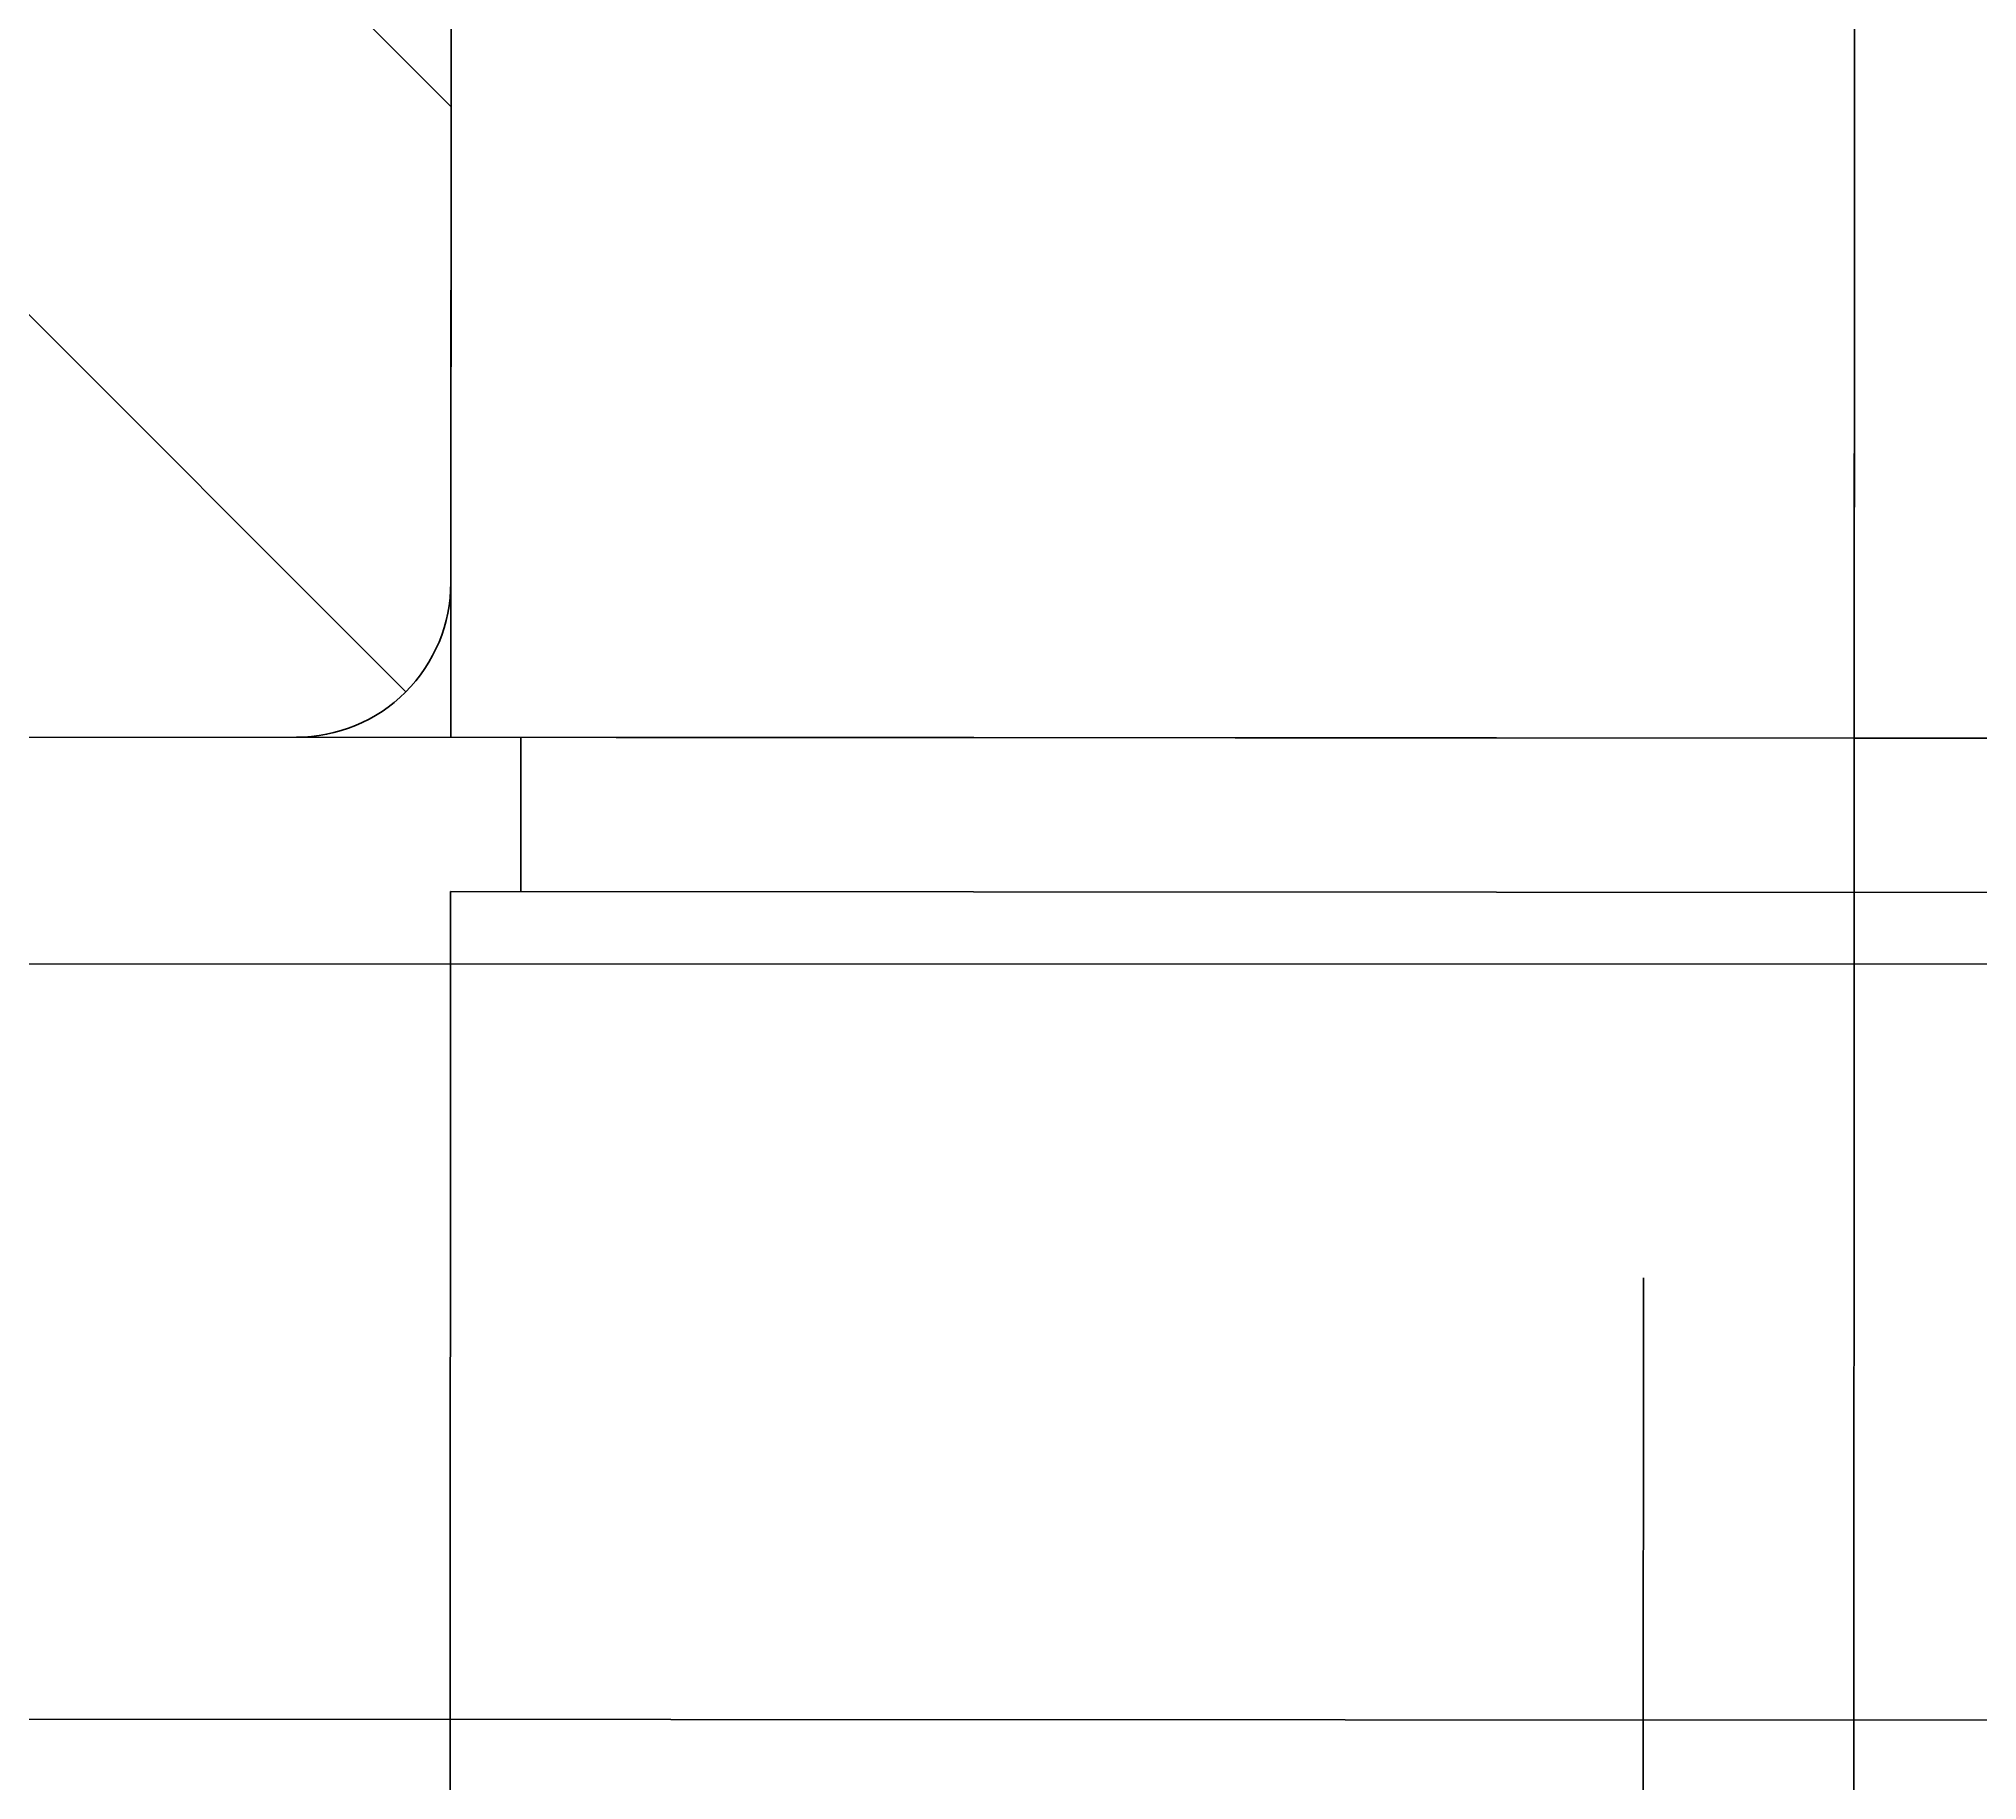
# Model space of a CAD drawing. Header units: millimetres. Extents: x 845401 to 948039, y 511594 to 550263.
# Drawn here: x 909392.26 to 909406.08, y 536035.91 to 536048.33 of the extents above; entities that cross this region are included whole.
import ezdxf

# ---------------------------------------------------------------- set-up
doc = ezdxf.new("R2010")
doc.units = ezdxf.units.MM
doc.linetypes.add('CENTER', pattern=[0])
for name, color, linetype in [('00', 7, 'Continuous'), ('1轮廓实线层', 7, 'Continuous'), ('3中心线层', 1, 'CENTER'), ('5剖面线层', 2, 'Continuous')]:
    doc.layers.add(name, color=color, linetype=linetype)
doc.layers.add('A-剖-0.10mm.......SECT-L01', color=255, linetype='Continuous', lineweight=18)
doc.layers.add('物流设备', color=7, linetype='Continuous', lineweight=5)
doc.styles.add('PC_TEXTSTYLE', font='isocp.shx', dxfattribs={"width": 0.8, "bigfont": 'hzfs.shx'})

# ---------------------------------------------------------------- blocks, each defined once
blk = doc.blocks.new('6304')
at = {"layer": '5剖面线层', "extrusion": (0, 1.224606353822377e-16, -1)}
h = blk.add_hatch(dxfattribs=at)
h.set_pattern_fill('ANSI31', color=256, angle=180, style=0)
h.set_pattern_definition([(225, (-1622.417437906445, 1392.47649229401), (2.245064030267288, -2.245064030267288), [])])
edge = h.paths.add_edge_path()
edge.add_line((-1622.417437906445, 1376.47649229401), (-1626.453336291308, 1376.47649229401))
edge.add_arc((-1629.917437906445, 1374.47649229401), 3.999999999999996, 30.00000000000054, 150.0000000000008)
edge.add_line((-1633.381539521583, 1376.47649229401), (-1637.417437906445, 1376.47649229401))
edge.add_line((-1637.417437906445, 1376.47649229401), (-1637.417437906445, 1381.37649229401))
edge.add_arc((-1636.317437906445, 1381.37649229401), 1.1, 90, 180, ccw=False)
edge.add_line((-1636.317437906445, 1382.47649229401), (-1623.517437906445, 1382.47649229401))
edge.add_arc((-1623.517437906445, 1381.37649229401), 1.1, 360, 90, ccw=False)
edge.add_line((-1622.417437906445, 1381.37649229401), (-1622.417437906445, 1376.47649229401))
at = {"layer": '1轮廓实线层'}
blk.add_line((1622.417437906445, 1392.47649229401), (1622.417437906445, 1417.37649229401), dxfattribs=at)
at = {"layer": '1轮廓实线层', "extrusion": (0, 1.224606353822377e-16, -1)}
for p, q in [((1622.417437906445, 1392.47649229401), (1622.417437906445, 1367.57649229401)), ((1623.517437906445, 1382.47649229401), (1636.317437906445, 1382.47649229401))]:
    blk.add_line(p, q, dxfattribs=at)
blk.add_arc((-1623.517437906445, 1381.37649229401), 1.1, 0, 90, dxfattribs=at)
at = {"layer": '3中心线层'}
blk.add_line((1620.417437906445, 1392.47649229401), (1639.417437906445, 1392.47649229401), dxfattribs=at)
at = {"style": 'PC_TEXTSTYLE'}
blk.add_text('TH_SUPERPART', height=1e-29, dxfattribs=at).set_placement((1622.417437906445, 1392.47649229401))
blk = doc.blocks.new('*U100478')
at = {"color": 7, "linetype": 'Continuous', "lineweight": 25}
for p, q in [((-2948.194722563997, 434.0177239209017), (-2948.194722563997, 449.0177239209017)), ((-2948.194722563997, 434.0177239209017), (-2968.194722563997, 434.0177239209017)), ((-2948.694722563997, 432.9177239209017), (-2948.694722563997, 434.0177239209017)), ((-2948.194722563997, 432.9177239209017), (-2968.194722563997, 432.9177239209017)), ((-2948.194722563997, 392.5177239209016), (-2948.194722563997, 432.9177239209017)), ((-2932.194722563997, 427.0177239209017), (-2984.194722563997, 427.0177239209017))]:
    blk.add_line(p, q, dxfattribs=at)
at = {"layer": '3中心线层'}
for p, q in [((-2958.194722563997, 417.0177239209016), (-2958.194722563997, 1647.017723920902)), ((-2956.694725842257, 430.1700517645736), (-2956.694725842257, 413.8700517645739))]:
    blk.add_line(p, q, dxfattribs=at)
at = {"rotation": 90}
blk.add_blockref('6304', (-1565.718230269987, -1188.399713985544), dxfattribs=at)
blk = doc.blocks.new('*U100569')
at = {"color": 4}
blk.add_lwpolyline([(0, -600), (7920.603380136075, -600), (7920.603380136075, 600), (0, 600)], close=True, dxfattribs=at)
for tag, p in [('设备编号', (485.2384934027214, 55.2877136208408)), ('设备高度', (489.7486322444456, -155.5627289135591))]:
    blk.add_attdef(tag, p, '', height=100)
at = {"flags": 1}
blk.add_attdef('设备类型', (14421.90417558989, -37.08342335998668), '', height=100, dxfattribs=at)
blk = doc.blocks.new('C线')
at = {"xscale": -1, "rotation": 359.9712527628268}
blk.add_blockref('*U100478', (988316.6164898579, 474448.5919753583, 12.68781082395013), dxfattribs=at)
at = {"layer": '物流设备', "color": 0}
blk.add_blockref('*U100569', (986088.0800278853, 475479.5155045651, 25.37562164790397), dxfattribs=at)
blk = doc.blocks.new('BC线平台')
at = {"layer": 'A-剖-0.10mm.......SECT-L01'}
h = blk.add_hatch(dxfattribs=at)
h.set_pattern_fill('CROSS', color=2, scale=50)
h.set_pattern_definition([(0, (691447.8688909085, 341554.8450790223), (317.5, 317.5), [158.75, -476.25]), (90, (691527.2438909085, 341475.4700790223), (-317.5, 317.5), [158.75, -476.25])])
h.paths.add_polyline_path([(786169.7200223003, 367097.0429448874), (791174.1308098759, 367097.0429448874), (791174.1308098759, 370095.4212002061), (786169.7200223003, 370095.4212002061)])

msp = doc.modelspace()

# ---------------------------------------------------------------- block references
at = {"layer": '00'}
for name, p in [('BC线平台', (120688.3449249256, 168041.3077371365, -0.9755150259396466)), ('C线', (-81869.82948779198, 61162.216735519))]:
    msp.add_blockref(name, p, dxfattribs=at)

doc.saveas('drawing.dxf')
